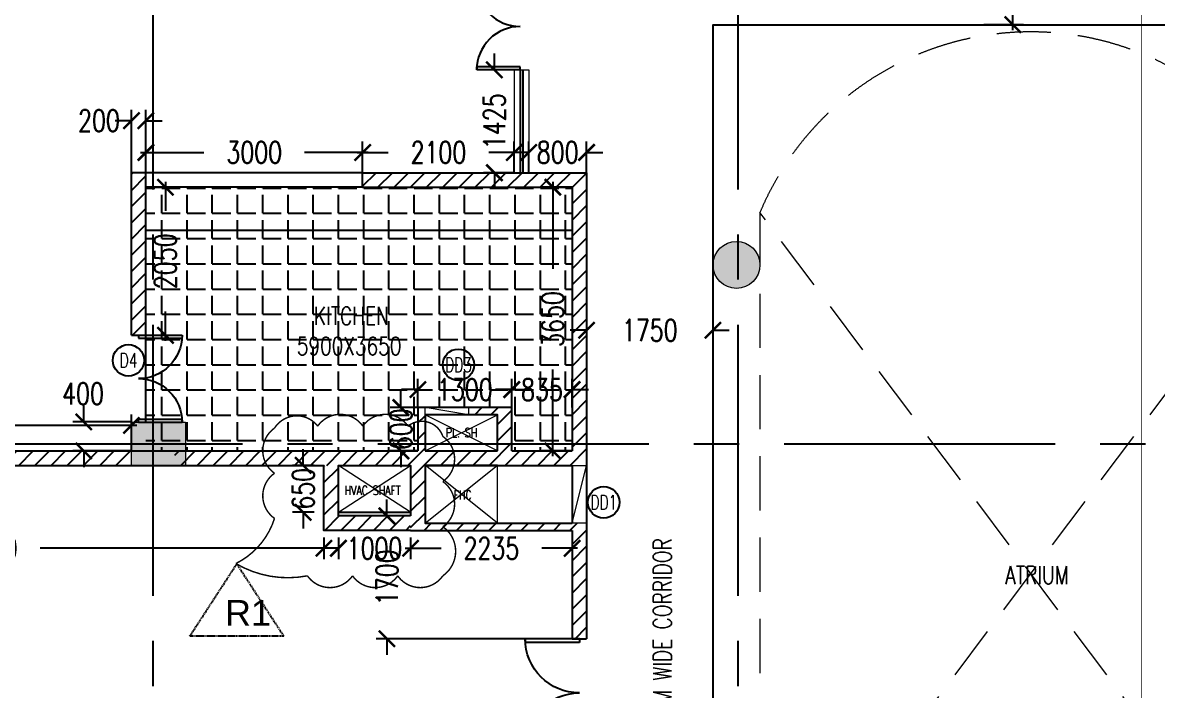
# Model space of a CAD drawing. Header units: millimetres. Extents: x -2076597 to 16308595, y -4402071 to 17875273.
# Drawn here: x -2052053 to -2036348, y -4110145 to -4100904 of the extents above; entities that cross this region are included whole.
import ezdxf
from ezdxf.enums import TextEntityAlignment as Align
from ezdxf.lldxf.tags import DXFTag

# ---------------------------------------------------------------- set-up
doc = ezdxf.new("R2010")
doc.units = ezdxf.units.MM
for name, pattern in [('CENTER2', [1.125, 0.75, -0.125, 0.125, -0.125]), ('CONTINULUS', [0]), ('DASHED', [19.05, 12.7, -6.35]), ('DASHED2', [0.375, 0.25, -0.125])]:
    doc.linetypes.add(name, pattern=pattern)
for name, color, linetype, lineweight in [('A- GLAZING', 5, 'Continuous', 9), ('A- REF LINES', 5, 'Continuous', 9), ('A- SHAFT', 8, 'Continuous', 9), ('A-ELEV FINEWALL', 6, 'Continuous', 9), ('S-COL HATCH', 251, 'Continuous', 9), ('S-COLS', 7, 'Continuous', 9)]:
    doc.layers.add(name, color=color, linetype=linetype, lineweight=lineweight)
for name, color, linetype in [('A- STAIRSCASE', 1, 'Continuous'), ('A-DIMS', 4, 'Continuous'), ('a-door', 1, 'Continuous'), ('A-PARAPET WALL', 4, 'Continuous'), ('A-REV CLOUD', 2, 'DASHED'), ('A-SCHED', 1, 'Continuous'), ('A-SLAB SINING', 252, 'Continuous'), ('A-SLABS', 1, 'Continuous'), ('A-TXTROOM', 3, 'Continuous'), ('A-WALL', 2, 'Continuous'), ('A-WALL HATCH', 8, 'Continuous'), ('S-GRID', 252, 'CENTER2')]:
    doc.layers.add(name, color=color, linetype=linetype)
doc.styles.add('ARIAL', font='arial.ttf')
doc.styles.add('ROMANS', font='romans.shx', dxfattribs={"width": 0.75})
tags = doc.linetypes.add('DASHEDX2', pattern=[1.5, 1, -0.5]).pattern_tags.tags
tags[6:7] = [DXFTag(74, 4), DXFTag(75, 0), DXFTag(340, '0'), DXFTag(46, 1.0), DXFTag(50, 0.0), DXFTag(44, 0.0), DXFTag(45, 0.0)]
tags[4:5] = [DXFTag(74, 4), DXFTag(75, 0), DXFTag(340, '0'), DXFTag(46, 1.0), DXFTag(50, 0.0), DXFTag(44, 0.0), DXFTag(45, 0.0)]
tags = doc.linetypes.add('Sheet-A1-BLOCK-12$0$DASHDOT2', pattern=[0.5, 0.25, -0.125, 0, -0.125]).pattern_tags.tags
tags[10:11] = [DXFTag(74, 4), DXFTag(75, 0), DXFTag(340, '0'), DXFTag(46, 1.0), DXFTag(50, 0.0), DXFTag(44, 0.0), DXFTag(45, 0.0)]
tags[8:9] = [DXFTag(74, 4), DXFTag(75, 0), DXFTag(340, '0'), DXFTag(46, 1.0), DXFTag(50, 0.0), DXFTag(44, 0.0), DXFTag(45, 0.0)]
tags[6:7] = [DXFTag(74, 4), DXFTag(75, 0), DXFTag(340, '0'), DXFTag(46, 1.0), DXFTag(50, 0.0), DXFTag(44, 0.0), DXFTag(45, 0.0)]
tags[4:5] = [DXFTag(74, 4), DXFTag(75, 0), DXFTag(340, '0'), DXFTag(46, 1.0), DXFTag(50, 0.0), DXFTag(44, 0.0), DXFTag(45, 0.0)]
doc.dimstyles.new('DIMM-100', dxfattribs={"dimscale": 150, "dimtxt": 2, "dimasz": 1.5, "dimexe": 1, "dimexo": 0, "dimgap": 2, "dimtad": 0, "dimtoh": 1, "dimdec": 0, "dimzin": 0, "dimdsep": 46, "dimtxsty": 'ROMANS', "dimblk": 'ARCHTICK', "dimcen": 1.5, "dimdle": 0.5, "dimclrd": 8, "dimclre": 8, "dimclrt": 256, "dimazin": 0, "dimtfac": 1, "dimtdec": 0, "dimtix": 1, "dimtofl": 0, "dimtmove": 2, "dimatfit": 3, "dimldrblk": 'DOT', "dimfxl": 0, "dimtolj": 1, "dimtzin": 0, "dimarcsym": 0})

# ---------------------------------------------------------------- blocks, each defined once
blk = doc.blocks.new('shafts')
at = {"layer": 'A- SHAFT'}
for p, q in [((694137, -1002720), (695137, -1002220)), ((695137, -1002720), (694137, -1002220)), ((694137, -1003720), (695137, -1002920)), ((695137, -1003720), (694137, -1002920))]:
    blk.add_line(p, q, dxfattribs=at)
for points in [[(694137, -1002720), (695137, -1002720), (695137, -1002220), (694137, -1002220)], [(694137, -1003720), (695137, -1003720), (695137, -1002920), (694137, -1002920)]]:
    blk.add_lwpolyline(points, close=True, dxfattribs=at)
at = {"layer": 'A-TXTROOM', "char_height": 128, "width": 1088.76, "attachment_point": 1, "style": 'ROMANS'}
for s, insert in [('PL. SH', (694422, -1002404, 0)), ('FHC', (694531, -1003267, 0))]:
    blk.add_mtext(s, dxfattribs=dict(at, insert=insert))
blk = doc.blocks.new('Double-Flush - 1500 2-565315-1_ first floor')
at = {"layer": 'a-door'}
for p, q in [((-750, 850), (-699, 850)), ((-750, 100), (-750, 850)), ((-699, 100), (-699, 850)), ((699, 100), (699, 848)), ((750, 100), (750, 850)), ((-750, 100), (-699, 100)), ((750, 100), (699, 100))]:
    blk.add_line(p, q, dxfattribs=at)
for centre, start, end in [((-750, 100), 0, 90), ((750, 100), 90, 180)]:
    blk.add_arc(centre, 750, start, end, dxfattribs=at)
blk = doc.blocks.new('COLUMN 1')
at = {"layer": 'S-COL HATCH'}
h = blk.add_hatch(color=256, dxfattribs=at)
edge = h.paths.add_edge_path()
edge.add_arc((694161.2, -1008499.1), 325, 0, 360)
blk.add_hatch(color=256, dxfattribs=at).paths.add_polyline_path([(686536.2, -1011274.1), (685786.2, -1011274.1), (685786.2, -1010674.1), (686536.2, -1010674.1)])
at = {"layer": 'S-COLS'}
blk.add_lwpolyline([(686536.2, -1011274.1), (685786.2, -1011274.1), (685786.2, -1010674.1), (686536.2, -1010674.1)], close=True, dxfattribs=at)
blk.add_circle((694161.2, -1008499.1), 325, dxfattribs=at)
at = {"layer": 'S-GRID', "ltscale": 5000}
for p, q in [((686086.2, -1035578.8), (686086.2, -974750.2)), ((694186.2, -1035578.8), (694186.2, -974750.2)), ((661071.4, -1010974.1), (726350.7, -1010974.1))]:
    blk.add_line(p, q, dxfattribs=at)
blk = doc.blocks.new('_ArchTick')
at = {"color": 0, "linetype": 'ByBlock', "const_width": 0.15}
blk.add_lwpolyline([(-0.5, -0.5), (0.5, 0.5)], dxfattribs=at)
blk = doc.blocks.new('*D483')
at = {"layer": 'A-DIMS', "color": 8, "lineweight": -2, "transparency": 16777216}
for p, q in [((-2044248, -4104231), (-2044248, -4105311)), ((-2042498, -4104227), (-2042498, -4105311)), ((-2044248, -4105161), (-2044473, -4105161)), ((-2042498, -4105161), (-2042273, -4105161))]:
    blk.add_line(p, q, dxfattribs=at)
at = {"layer": 'Defpoints', "color": 0, "transparency": 16777216}
for p in [(-2044248, -4104231), (-2042498, -4104227), (-2044248, -4105161)]:
    blk.add_point(p, dxfattribs=at)
at = {"layer": 'A-DIMS', "color": 8, "lineweight": -2, "transparency": 16777216, "xscale": 225, "yscale": 225, "zscale": 225}
blk.add_blockref('_ArchTick', (-2044248, -4105161), dxfattribs=at)
at = {"layer": 'A-DIMS', "color": 8, "lineweight": -2, "transparency": 16777216, "xscale": 225, "yscale": 225, "zscale": 225, "rotation": 180}
blk.add_blockref('_ArchTick', (-2042498, -4105161), dxfattribs=at)
at = {"layer": 'A-DIMS', "transparency": 16777216, "insert": (-2043373, -4105161), "char_height": 300, "attachment_point": 5, "style": 'ROMANS'}
blk.add_mtext('\\A1;1750', dxfattribs=at)
blk = doc.blocks.new('_Dot')
at = {"color": 0, "linetype": 'ByBlock', "lineweight": -2}
blk.add_line((-0.5, 0), (-1, 0), dxfattribs=at)
at = {"color": 0, "linetype": 'ByBlock', "const_width": 0.5}
blk.add_lwpolyline([(-0.25, 0, 1), (0.25, 0, 1)], format="xyb", close=True, dxfattribs=at)
blk = doc.blocks.new('*D484')
at = {"layer": 'A-DIMS', "color": 8, "lineweight": -2, "transparency": 16777216}
for p, q in [((-2038348, -4098856), (-2038348, -4099235)), ((-2038748, -4098931), (-2038198, -4098931)), ((-2038348, -4101006), (-2038348, -4100628)), ((-2038748, -4100931), (-2038198, -4100931))]:
    blk.add_line(p, q, dxfattribs=at)
at = {"layer": 'Defpoints', "color": 0, "transparency": 16777216}
for p in [(-2038748, -4098931), (-2038748, -4100931), (-2038348, -4100931)]:
    blk.add_point(p, dxfattribs=at)
at = {"layer": 'A-DIMS', "color": 8, "lineweight": -2, "transparency": 16777216, "xscale": 225, "yscale": 225, "zscale": 225}
for p, rotation in [((-2038348, -4098931), 90), ((-2038348, -4100931), 270)]:
    blk.add_blockref('_ArchTick', p, dxfattribs=dict(at, rotation=rotation))
at = {"layer": 'A-DIMS', "transparency": 16777216, "insert": (-2038348, -4099931), "char_height": 300, "attachment_point": 5, "rotation": 90, "style": 'ROMANS'}
blk.add_mtext('\\A1;2000', dxfattribs=at)
blk = doc.blocks.new('*D506')
at = {"layer": 'A-DIMS', "color": 8, "lineweight": -2, "transparency": 16777216}
for p, q in [((-2047012, -4107731), (-2047012, -4107506)), ((-2046683, -4107731), (-2047162, -4107731)), ((-2044448, -4109431), (-2047162, -4109431)), ((-2047012, -4109431), (-2047012, -4109656))]:
    blk.add_line(p, q, dxfattribs=at)
at = {"layer": 'Defpoints', "color": 0, "transparency": 16777216}
for p in [(-2046683, -4107731), (-2047012, -4109431), (-2044448, -4109431)]:
    blk.add_point(p, dxfattribs=at)
at = {"layer": 'A-DIMS', "color": 8, "lineweight": -2, "transparency": 16777216, "xscale": 225, "yscale": 225, "zscale": 225}
for p, rotation in [((-2047012, -4107731), 270), ((-2047012, -4109431), 90)]:
    blk.add_blockref('_ArchTick', p, dxfattribs=dict(at, rotation=rotation))
at = {"layer": 'A-DIMS', "transparency": 16777216, "insert": (-2047012, -4108581), "char_height": 300, "attachment_point": 5, "rotation": 90, "style": 'ROMANS'}
blk.add_mtext('\\A1;1700', dxfattribs=at)
blk = doc.blocks.new('*D155')
at = {"layer": 'A-DIMS', "color": 8, "lineweight": -2, "transparency": 16777216}
for p, q in [((-2046683, -4108029), (-2046683, -4108329)), ((-2044448, -4108029), (-2044448, -4108329))]:
    blk.add_line(p, q, dxfattribs=at)
at = {"layer": 'A-DIMS', "color": 8, "linetype": 'CONTINULUS', "lineweight": -2, "transparency": 16777216}
for p, q in [((-2046758, -4108179), (-2046262, -4108179)), ((-2044373, -4108179), (-2044869, -4108179))]:
    blk.add_line(p, q, dxfattribs=at)
at = {"layer": 'Defpoints', "color": 0, "transparency": 16777216}
for p in [(-2046683, -4107931), (-2044448, -4107931), (-2046683, -4108179)]:
    blk.add_point(p, dxfattribs=at)
at = {"layer": 'A-DIMS', "color": 8, "lineweight": -2, "transparency": 16777216, "xscale": 225, "yscale": 225, "zscale": 225, "rotation": 180}
blk.add_blockref('_ArchTick', (-2046683, -4108179), dxfattribs=at)
at = {"layer": 'A-DIMS', "color": 8, "lineweight": -2, "transparency": 16777216, "xscale": 225, "yscale": 225, "zscale": 225}
blk.add_blockref('_ArchTick', (-2044448, -4108179), dxfattribs=at)
at = {"layer": 'A-DIMS', "transparency": 16777216, "insert": (-2045565, -4108179), "char_height": 300, "attachment_point": 5, "style": 'ROMANS'}
blk.add_mtext('\\A1;2235', dxfattribs=at)
blk = doc.blocks.new('*D138')
at = {"layer": 'A-DIMS', "color": 8, "lineweight": -2, "transparency": 16777216}
for p, q in [((-2056878, -4106831), (-2056878, -4106328)), ((-2050548, -4106831), (-2050548, -4106328)), ((-2056953, -4106478), (-2054404, -4106478)), ((-2050473, -4106478), (-2053022, -4106478))]:
    blk.add_line(p, q, dxfattribs=at)
at = {"layer": 'Defpoints', "color": 0, "transparency": 16777216}
for p in [(-2050548, -4106478), (-2056878, -4106831), (-2050548, -4106831)]:
    blk.add_point(p, dxfattribs=at)
at = {"layer": 'A-DIMS', "color": 8, "lineweight": -2, "transparency": 16777216, "xscale": 225, "yscale": 225, "zscale": 225, "rotation": 180}
blk.add_blockref('_ArchTick', (-2056878, -4106478), dxfattribs=at)
at = {"layer": 'A-DIMS', "color": 8, "lineweight": -2, "transparency": 16777216, "xscale": 225, "yscale": 225, "zscale": 225}
blk.add_blockref('_ArchTick', (-2050548, -4106478), dxfattribs=at)
at = {"layer": 'A-DIMS', "transparency": 16777216, "insert": (-2053713, -4106478), "char_height": 300, "attachment_point": 5, "style": 'ROMANS'}
blk.add_mtext('\\A1;6330', dxfattribs=at)
blk = doc.blocks.new('*D139')
at = {"layer": 'A-DIMS', "color": 8, "lineweight": -2, "transparency": 16777216}
for p, q in [((-2051208, -4106431), (-2051208, -4106206)), ((-2050548, -4106431), (-2051358, -4106431)), ((-2050548, -4106831), (-2051358, -4106831)), ((-2051208, -4106831), (-2051208, -4107056))]:
    blk.add_line(p, q, dxfattribs=at)
at = {"layer": 'Defpoints', "color": 0, "transparency": 16777216}
for p in [(-2051208, -4106431), (-2050548, -4106431), (-2050548, -4106831)]:
    blk.add_point(p, dxfattribs=at)
at = {"layer": 'A-DIMS', "color": 8, "lineweight": -2, "transparency": 16777216, "xscale": 225, "yscale": 225, "zscale": 225}
for p, rotation in [((-2051208, -4106431), 270), ((-2051208, -4106831), 90)]:
    blk.add_blockref('_ArchTick', p, dxfattribs=dict(at, rotation=rotation))
at = {"layer": 'A-DIMS', "transparency": 16777216, "insert": (-2051217, -4106040), "char_height": 300, "attachment_point": 5, "style": 'ROMANS'}
blk.add_mtext('\\A1;400', dxfattribs=at)
blk = doc.blocks.new('SOP')
at = {"layer": 'A-SCHED', "color": 8}
blk.add_circle((0, 0), 218, dxfattribs=at)
at = {"layer": 'A-SCHED', "style": 'ROMANS', "width": 0.7}
blk.add_attdef('D2', text='', height=200, dxfattribs=at).set_placement((0, 0), align=Align.MIDDLE_CENTER)
blk = doc.blocks.new('*D422')
at = {"layer": 'A-DIMS', "color": 8, "lineweight": -2, "transparency": 16777216}
for p, q in [((-2050548, -4102981), (-2050548, -4102110)), ((-2050348, -4102981), (-2050348, -4102110)), ((-2050548, -4102260), (-2050773, -4102260)), ((-2050348, -4102260), (-2050123, -4102260))]:
    blk.add_line(p, q, dxfattribs=at)
at = {"layer": 'Defpoints', "color": 0, "transparency": 16777216}
for p in [(-2050348, -4102260), (-2050548, -4102981), (-2050348, -4102981)]:
    blk.add_point(p, dxfattribs=at)
at = {"layer": 'A-DIMS', "color": 8, "lineweight": -2, "transparency": 16777216, "xscale": 225, "yscale": 225, "zscale": 225}
blk.add_blockref('_ArchTick', (-2050548, -4102260), dxfattribs=at)
at = {"layer": 'A-DIMS', "color": 8, "lineweight": -2, "transparency": 16777216, "xscale": 225, "yscale": 225, "zscale": 225, "rotation": 180}
blk.add_blockref('_ArchTick', (-2050348, -4102260), dxfattribs=at)
at = {"layer": 'A-DIMS', "transparency": 16777216, "insert": (-2050998, -4102260), "char_height": 300, "attachment_point": 5, "style": 'ROMANS'}
blk.add_mtext('\\A1;200', dxfattribs=at)
blk = doc.blocks.new('*D423')
at = {"layer": 'A-DIMS', "color": 8, "lineweight": -2, "transparency": 16777216}
for p, q in [((-2047348, -4102981), (-2047348, -4102550)), ((-2045248, -4102981), (-2045248, -4102550)), ((-2047423, -4102700), (-2046994, -4102700)), ((-2045173, -4102700), (-2045601, -4102700))]:
    blk.add_line(p, q, dxfattribs=at)
at = {"layer": 'Defpoints', "color": 0, "transparency": 16777216}
for p in [(-2045248, -4102700), (-2047348, -4102981), (-2045248, -4102981)]:
    blk.add_point(p, dxfattribs=at)
at = {"layer": 'A-DIMS', "color": 8, "lineweight": -2, "transparency": 16777216, "xscale": 225, "yscale": 225, "zscale": 225, "rotation": 180}
blk.add_blockref('_ArchTick', (-2047348, -4102700), dxfattribs=at)
at = {"layer": 'A-DIMS', "color": 8, "lineweight": -2, "transparency": 16777216, "xscale": 225, "yscale": 225, "zscale": 225}
blk.add_blockref('_ArchTick', (-2045248, -4102700), dxfattribs=at)
at = {"layer": 'A-DIMS', "transparency": 16777216, "insert": (-2046298, -4102700), "char_height": 300, "attachment_point": 5, "style": 'ROMANS'}
blk.add_mtext('\\A1;2100', dxfattribs=at)
blk = doc.blocks.new('*D424')
at = {"layer": 'A-DIMS', "color": 8, "lineweight": -2, "transparency": 16777216}
for p, q in [((-2045048, -4102981), (-2045048, -4102550)), ((-2044248, -4102981), (-2044248, -4102550)), ((-2045048, -4102700), (-2045273, -4102700)), ((-2044248, -4102700), (-2044023, -4102700))]:
    blk.add_line(p, q, dxfattribs=at)
at = {"layer": 'Defpoints', "color": 0, "transparency": 16777216}
for p in [(-2044248, -4102700), (-2045048, -4102981), (-2044248, -4102981)]:
    blk.add_point(p, dxfattribs=at)
at = {"layer": 'A-DIMS', "color": 8, "lineweight": -2, "transparency": 16777216, "xscale": 225, "yscale": 225, "zscale": 225}
blk.add_blockref('_ArchTick', (-2045048, -4102700), dxfattribs=at)
at = {"layer": 'A-DIMS', "color": 8, "lineweight": -2, "transparency": 16777216, "xscale": 225, "yscale": 225, "zscale": 225, "rotation": 180}
blk.add_blockref('_ArchTick', (-2044248, -4102700), dxfattribs=at)
at = {"layer": 'A-DIMS', "transparency": 16777216, "insert": (-2044648, -4102700), "char_height": 300, "attachment_point": 5, "style": 'ROMANS'}
blk.add_mtext('\\A1;800', dxfattribs=at)
blk = doc.blocks.new('*D425')
at = {"layer": 'A-DIMS', "color": 8, "lineweight": -2, "transparency": 16777216}
for p, q in [((-2045524, -4101556), (-2045524, -4101331)), ((-2045248, -4101556), (-2045674, -4101556)), ((-2045248, -4102981), (-2045674, -4102981)), ((-2045524, -4102981), (-2045524, -4103206))]:
    blk.add_line(p, q, dxfattribs=at)
at = {"layer": 'Defpoints', "color": 0, "transparency": 16777216}
for p in [(-2045524, -4101556), (-2045248, -4101556), (-2045248, -4102981)]:
    blk.add_point(p, dxfattribs=at)
at = {"layer": 'A-DIMS', "color": 8, "lineweight": -2, "transparency": 16777216, "xscale": 225, "yscale": 225, "zscale": 225}
for p, rotation in [((-2045524, -4101556), 270), ((-2045524, -4102981), 90)]:
    blk.add_blockref('_ArchTick', p, dxfattribs=dict(at, rotation=rotation))
at = {"layer": 'A-DIMS', "transparency": 16777216, "insert": (-2045524, -4102269), "char_height": 300, "attachment_point": 5, "rotation": 90, "style": 'ROMANS'}
blk.add_mtext('\\A1;1425', dxfattribs=at)
blk = doc.blocks.new('*D443')
at = {"layer": 'A-DIMS', "color": 8, "lineweight": -2, "transparency": 16777216}
for p, q in [((-2044715, -4103106), (-2044715, -4104310)), ((-2044448, -4103181), (-2044865, -4103181)), ((-2044715, -4106906), (-2044715, -4105703)), ((-2044448, -4106831), (-2044865, -4106831))]:
    blk.add_line(p, q, dxfattribs=at)
at = {"layer": 'Defpoints', "color": 0, "transparency": 16777216}
for p in [(-2044448, -4103181), (-2044715, -4106831), (-2044448, -4106831)]:
    blk.add_point(p, dxfattribs=at)
at = {"layer": 'A-DIMS', "color": 8, "lineweight": -2, "transparency": 16777216, "xscale": 225, "yscale": 225, "zscale": 225}
for p, rotation in [((-2044715, -4103181), 90), ((-2044715, -4106831), 270)]:
    blk.add_blockref('_ArchTick', p, dxfattribs=dict(at, rotation=rotation))
at = {"layer": 'A-DIMS', "transparency": 16777216, "insert": (-2044715, -4105006), "char_height": 300, "attachment_point": 5, "rotation": 90, "style": 'ROMANS'}
blk.add_mtext('\\A1;3650', dxfattribs=at)
blk = doc.blocks.new('*D444')
at = {"layer": 'A-DIMS', "color": 8, "lineweight": -2, "transparency": 16777216}
for p, q in [((-2046818, -4106231), (-2046818, -4106006)), ((-2046583, -4106231), (-2046968, -4106231)), ((-2046583, -4106831), (-2046968, -4106831)), ((-2046818, -4106831), (-2046818, -4107056))]:
    blk.add_line(p, q, dxfattribs=at)
at = {"layer": 'Defpoints', "color": 0, "transparency": 16777216}
for p in [(-2046818, -4106231), (-2046583, -4106231), (-2046583, -4106831)]:
    blk.add_point(p, dxfattribs=at)
at = {"layer": 'A-DIMS', "color": 8, "lineweight": -2, "transparency": 16777216, "xscale": 225, "yscale": 225, "zscale": 225}
for p, rotation in [((-2046818, -4106231), 270), ((-2046818, -4106831), 90)]:
    blk.add_blockref('_ArchTick', p, dxfattribs=dict(at, rotation=rotation))
at = {"layer": 'A-DIMS', "transparency": 16777216, "insert": (-2046818, -4106531), "char_height": 300, "attachment_point": 5, "rotation": 90, "style": 'ROMANS'}
blk.add_mtext('\\A1;600', dxfattribs=at)
blk = doc.blocks.new('*D445')
at = {"layer": 'A-DIMS', "color": 8, "lineweight": -2, "transparency": 16777216}
for p, q in [((-2046583, -4106231), (-2046583, -4105832)), ((-2045283, -4106231), (-2045283, -4105832)), ((-2046583, -4105982), (-2046808, -4105982)), ((-2045283, -4105982), (-2045058, -4105982))]:
    blk.add_line(p, q, dxfattribs=at)
at = {"layer": 'Defpoints', "color": 0, "transparency": 16777216}
for p in [(-2045283, -4105982), (-2046583, -4106231), (-2045283, -4106231)]:
    blk.add_point(p, dxfattribs=at)
at = {"layer": 'A-DIMS', "color": 8, "lineweight": -2, "transparency": 16777216, "xscale": 225, "yscale": 225, "zscale": 225}
blk.add_blockref('_ArchTick', (-2046583, -4105982), dxfattribs=at)
at = {"layer": 'A-DIMS', "color": 8, "lineweight": -2, "transparency": 16777216, "xscale": 225, "yscale": 225, "zscale": 225, "rotation": 180}
blk.add_blockref('_ArchTick', (-2045283, -4105982), dxfattribs=at)
at = {"layer": 'A-DIMS', "transparency": 16777216, "insert": (-2045933, -4105982), "char_height": 300, "attachment_point": 5, "style": 'ROMANS'}
blk.add_mtext('\\A1;1300', dxfattribs=at)
blk = doc.blocks.new('*D446')
at = {"layer": 'A-DIMS', "color": 8, "lineweight": -2, "transparency": 16777216}
for p, q in [((-2045283, -4106231), (-2045283, -4105832)), ((-2044448, -4106231), (-2044448, -4105832)), ((-2045283, -4105982), (-2045508, -4105982)), ((-2044448, -4105982), (-2044223, -4105982))]:
    blk.add_line(p, q, dxfattribs=at)
at = {"layer": 'Defpoints', "color": 0, "transparency": 16777216}
for p in [(-2044448, -4105982), (-2045283, -4106231), (-2044448, -4106231)]:
    blk.add_point(p, dxfattribs=at)
at = {"layer": 'A-DIMS', "color": 8, "lineweight": -2, "transparency": 16777216, "xscale": 225, "yscale": 225, "zscale": 225}
blk.add_blockref('_ArchTick', (-2045283, -4105982), dxfattribs=at)
at = {"layer": 'A-DIMS', "color": 8, "lineweight": -2, "transparency": 16777216, "xscale": 225, "yscale": 225, "zscale": 225, "rotation": 180}
blk.add_blockref('_ArchTick', (-2044448, -4105982), dxfattribs=at)
at = {"layer": 'A-DIMS', "transparency": 16777216, "insert": (-2044865, -4105982), "char_height": 300, "attachment_point": 5, "style": 'ROMANS'}
blk.add_mtext('\\A1;835', dxfattribs=at)
blk = doc.blocks.new('*D447')
at = {"layer": 'A-DIMS', "color": 8, "lineweight": -2, "transparency": 16777216}
for p, q in [((-2050077, -4103106), (-2050077, -4103510)), ((-2050348, -4103181), (-2049927, -4103181)), ((-2050077, -4105306), (-2050077, -4104902)), ((-2050348, -4105231), (-2049927, -4105231))]:
    blk.add_line(p, q, dxfattribs=at)
at = {"layer": 'Defpoints', "color": 0, "transparency": 16777216}
for p in [(-2050348, -4103181), (-2050348, -4105231), (-2050077, -4105231)]:
    blk.add_point(p, dxfattribs=at)
at = {"layer": 'A-DIMS', "color": 8, "lineweight": -2, "transparency": 16777216, "xscale": 225, "yscale": 225, "zscale": 225}
for p, rotation in [((-2050077, -4103181), 90), ((-2050077, -4105231), 270)]:
    blk.add_blockref('_ArchTick', p, dxfattribs=dict(at, rotation=rotation))
at = {"layer": 'A-DIMS', "transparency": 16777216, "insert": (-2050077, -4104206), "char_height": 300, "attachment_point": 5, "rotation": 90, "style": 'ROMANS'}
blk.add_mtext('\\A1;2050', dxfattribs=at)
blk = doc.blocks.new('*D89')
at = {"layer": 'A-DIMS', "color": 8, "lineweight": -2, "transparency": 16777216}
for p, q in [((-2050348, -4102981), (-2050348, -4102550)), ((-2047348, -4102981), (-2047348, -4102550)), ((-2050423, -4102700), (-2049544, -4102700)), ((-2047273, -4102700), (-2048151, -4102700))]:
    blk.add_line(p, q, dxfattribs=at)
at = {"layer": 'Defpoints', "color": 0, "transparency": 16777216}
for p in [(-2047348, -4102700), (-2050348, -4102981), (-2047348, -4102981)]:
    blk.add_point(p, dxfattribs=at)
at = {"layer": 'A-DIMS', "color": 8, "lineweight": -2, "transparency": 16777216, "xscale": 225, "yscale": 225, "zscale": 225, "rotation": 180}
blk.add_blockref('_ArchTick', (-2050348, -4102700), dxfattribs=at)
at = {"layer": 'A-DIMS', "color": 8, "lineweight": -2, "transparency": 16777216, "xscale": 225, "yscale": 225, "zscale": 225}
blk.add_blockref('_ArchTick', (-2047348, -4102700), dxfattribs=at)
at = {"layer": 'A-DIMS', "transparency": 16777216, "insert": (-2048848, -4102700), "char_height": 300, "attachment_point": 5, "style": 'ROMANS'}
blk.add_mtext('\\A1;3000', dxfattribs=at)
blk = doc.blocks.new('SEC LINES')
at = {"layer": 'A-ELEV FINEWALL', "color": 7, "linetype": 'Sheet-A1-BLOCK-12$0$DASHDOT2', "ltscale": 4000, "const_width": 10}
blk.add_lwpolyline([(-3838666, -18329573), (-3838666, -18385694)], dxfattribs=at)
blk = doc.blocks.new('*D359')
at = {"layer": 'A-DIMS', "color": 8, "linetype": 'CONTINULUS', "lineweight": -2, "transparency": 16777216}
for p, q in [((-2048170, -4107031), (-2048170, -4106806)), ((-2048170, -4107681), (-2048170, -4107906))]:
    blk.add_line(p, q, dxfattribs=at)
at = {"layer": 'A-DIMS', "color": 8, "lineweight": -2, "transparency": 16777216}
for p, q in [((-2048020, -4107031), (-2048320, -4107031)), ((-2048020, -4107681), (-2048320, -4107681))]:
    blk.add_line(p, q, dxfattribs=at)
at = {"layer": 'Defpoints', "color": 0, "transparency": 16777216}
for p in [(-2048170, -4107031), (-2047683, -4107031), (-2047683, -4107681)]:
    blk.add_point(p, dxfattribs=at)
at = {"layer": 'A-DIMS', "color": 8, "lineweight": -2, "transparency": 16777216, "xscale": 225, "yscale": 225, "zscale": 225}
for p, rotation in [((-2048170, -4107031), 270), ((-2048170, -4107681), 90)]:
    blk.add_blockref('_ArchTick', p, dxfattribs=dict(at, rotation=rotation))
at = {"layer": 'A-DIMS', "transparency": 16777216, "insert": (-2048170, -4107356), "char_height": 300, "attachment_point": 5, "rotation": 90, "style": 'ROMANS'}
blk.add_mtext('\\A1;650', dxfattribs=at)
blk = doc.blocks.new('*D360')
at = {"layer": 'A-DIMS', "color": 8, "lineweight": -2, "transparency": 16777216}
for p, q in [((-2047683, -4108029), (-2047683, -4108329)), ((-2046683, -4108029), (-2046683, -4108329))]:
    blk.add_line(p, q, dxfattribs=at)
at = {"layer": 'A-DIMS', "color": 8, "linetype": 'CONTINULUS', "lineweight": -2, "transparency": 16777216}
for p, q in [((-2047683, -4108179), (-2047908, -4108179)), ((-2046683, -4108179), (-2046458, -4108179))]:
    blk.add_line(p, q, dxfattribs=at)
at = {"layer": 'Defpoints', "color": 0, "transparency": 16777216}
for p in [(-2047683, -4107681), (-2046683, -4107681), (-2046683, -4108179)]:
    blk.add_point(p, dxfattribs=at)
at = {"layer": 'A-DIMS', "color": 8, "lineweight": -2, "transparency": 16777216, "xscale": 225, "yscale": 225, "zscale": 225}
blk.add_blockref('_ArchTick', (-2047683, -4108179), dxfattribs=at)
at = {"layer": 'A-DIMS', "color": 8, "lineweight": -2, "transparency": 16777216, "xscale": 225, "yscale": 225, "zscale": 225, "rotation": 180}
blk.add_blockref('_ArchTick', (-2046683, -4108179), dxfattribs=at)
at = {"layer": 'A-DIMS', "transparency": 16777216, "insert": (-2047183, -4108179), "char_height": 300, "attachment_point": 5, "style": 'ROMANS'}
blk.add_mtext('\\A1;1000', dxfattribs=at)
blk = doc.blocks.new('*D363')
at = {"layer": 'A-DIMS', "color": 8, "lineweight": -2, "transparency": 16777216}
for p, q in [((-2057133, -4108029), (-2057133, -4108329)), ((-2047883, -4108029), (-2047883, -4108329))]:
    blk.add_line(p, q, dxfattribs=at)
at = {"layer": 'A-DIMS', "color": 8, "linetype": 'CONTINULUS', "lineweight": -2, "transparency": 16777216}
for p, q in [((-2057208, -4108179), (-2053205, -4108179)), ((-2047808, -4108179), (-2051812, -4108179))]:
    blk.add_line(p, q, dxfattribs=at)
at = {"layer": 'Defpoints', "color": 0, "transparency": 16777216}
for p in [(-2057133, -4107931), (-2047883, -4107931), (-2057133, -4108179)]:
    blk.add_point(p, dxfattribs=at)
at = {"layer": 'A-DIMS', "color": 8, "lineweight": -2, "transparency": 16777216, "xscale": 225, "yscale": 225, "zscale": 225, "rotation": 180}
blk.add_blockref('_ArchTick', (-2057133, -4108179), dxfattribs=at)
at = {"layer": 'A-DIMS', "color": 8, "lineweight": -2, "transparency": 16777216, "xscale": 225, "yscale": 225, "zscale": 225}
blk.add_blockref('_ArchTick', (-2047883, -4108179), dxfattribs=at)
at = {"layer": 'A-DIMS', "transparency": 16777216, "insert": (-2052508, -4108179), "char_height": 300, "attachment_point": 5, "style": 'ROMANS'}
blk.add_mtext('\\A1;9250', dxfattribs=at)

msp = doc.modelspace()

# ---------------------------------------------------------------- hatches: boundary and pattern name
at = {"layer": 'A-SLAB SINING'}
h = msp.add_hatch(dxfattribs=at)
h.set_pattern_fill('ANGLE', color=256, scale=50)
h.set_pattern_definition([(0, (1802100.65, 14255482.13), (0, 349.25), [254, -95.25]), (90, (1802100.65, 14255482.13), (-349.25, 2e-14), [254, -95.25])])
h.paths.add_polyline_path([(-2044447.9, -4106831.1), (-2050347.9, -4106831.1), (-2050347.9, -4103180.8), (-2044447.9, -4103180.8)])
h.paths.add_polyline_path([(-2046583.1, -4106231.1), (-2045283.1, -4106231.1), (-2045283.1, -4106831.1), (-2046583.1, -4106831.1)], flags=16)
at = {"layer": 'A-WALL HATCH'}
h = msp.add_hatch(dxfattribs=at)
h.set_pattern_fill('ANSI31', color=256, scale=50)
h.set_pattern_definition([(45, (-2740619.58, -3104110.72), (-112.253202, 112.253202), [])])
h.paths.add_polyline_path([(-2046483.1, -4107031.1), (-2046683.1, -4107031.1), (-2046683.1, -4107931.1), (-2044447.9, -4107931.1), (-2044447.9, -4107831.1), (-2046483.1, -4107831.1)])
h.paths.add_polyline_path([(-2050547.9, -4106831.1), (-2056877.9, -4106831.1), (-2056834.1, -4106731.1), (-2057052.5, -4106731.1), (-2057333.1, -4107371.5), (-2057333.1, -4109903.5), (-2057133.1, -4109903.5), (-2057133.1, -4107413.4), (-2056965.6, -4107031.1), (-2050547.9, -4107031.1)])
h.paths.add_polyline_path([(-2056474.5, -4105910.6), (-2056657.7, -4105830.3), (-2056738, -4106013.5), (-2057052.5, -4106731.1), (-2056834.1, -4106731.1)])
h.paths.add_polyline_path([(-2044247.9, -4102981.1), (-2047347.9, -4102981.1), (-2047347.9, -4103181.1), (-2044447.9, -4103181.1), (-2044447.9, -4106731.1), (-2044247.9, -4106731.1)])
h.paths.add_polyline_path([(-2050347.9, -4102980.8), (-2050547.9, -4102980.8), (-2050547.9, -4105231.1), (-2050347.9, -4105231.1)])
h.paths.add_polyline_path([(-2052761.9, -4097438.4), (-2052945, -4097358.1), (-2054972, -4101983.5), (-2055052.2, -4102166.7), (-2054869.1, -4102247)])
h.paths.add_polyline_path([(-2044247.9, -4107831.1), (-2044447.9, -4107831.1), (-2044447.9, -4109431.1), (-2044247.9, -4109431.1)])
h.paths.add_polyline_path([(-2049947.9, -4107031.1), (-2044247.9, -4107031.1), (-2044247.9, -4106731.1), (-2044447.9, -4106731.1), (-2044447.9, -4106831.1), (-2049947.9, -4106831.1)])
h.paths.add_polyline_path([(-2046483.1, -4106831.1), (-2046483.1, -4106231.1), (-2046583.1, -4106231.1), (-2046583.1, -4106831.1)])
h.paths.add_polyline_path([(-2045883.1, -4106231.1), (-2045883.1, -4106331.1), (-2045483.1, -4106331.1), (-2045483.1, -4106831.1), (-2045283.1, -4106831.1), (-2045283.1, -4106231.1)])
h = msp.add_hatch(dxfattribs=at)
h.set_pattern_fill('ANSI31', color=256, scale=50)
h.set_pattern_definition([(45, (1802100.65, 14255482.13), (-112.2532015, 112.2532015), [])])
h.paths.add_polyline_path([(-2046683.1, -4107731.1), (-2047683.1, -4107731.1), (-2047683.1, -4107031.1), (-2046683.1, -4107031.1)], flags=16)
h.paths.add_polyline_path([(-2046683.1, -4107931.1), (-2047883.1, -4107931.1), (-2047883.1, -4107031.1), (-2046683.1, -4107031.1)])

# ---------------------------------------------------------------- linework, layer by layer
at = {"layer": 'A- GLAZING'}
for p, q in [((-2045247.9, -4101556.1), (-2045247.9, -4102981.1)), ((-2045247.9, -4101556.1), (-2045047.9, -4101556.1)), ((-2045047.9, -4101556.1), (-2045047.9, -4102981.1)), ((-2045883.1, -4106331.1), (-2046483.1, -4106231.1)), ((-2044447.9, -4107831.1), (-2044247.9, -4107031.1))]:
    msp.add_line(p, q, dxfattribs=at)
for points in [[(-2046483.1, -4106331.1), (-2046483.1, -4106231.1), (-2045883.1, -4106231.1), (-2045883.1, -4106331.1)], [(-2044447.9, -4107031.1), (-2044247.9, -4107031.1), (-2044247.9, -4107831.1), (-2044447.9, -4107831.1)]]:
    msp.add_lwpolyline(points, close=True, dxfattribs=at)
at = {"layer": 'A- SHAFT', "linetype": 'DASHED2', "ltscale": 3000}
for p, q in [((-2041847.9, -4113531.1), (-2034347.9, -4103531.1)), ((-2034347.9, -4113531.1), (-2041847.9, -4103531.1))]:
    msp.add_line(p, q, dxfattribs=at)
at = {"layer": 'A- SHAFT'}
for p, q in [((-2047683.1, -4107681.1), (-2046683.1, -4107031.1)), ((-2046683.1, -4107681.1), (-2047683.1, -4107031.1))]:
    msp.add_line(p, q, dxfattribs=at)
at = {"layer": 'A- SHAFT', "linetype": 'DASHED2', "ltscale": 3000}
msp.add_lwpolyline([(-2041847.9, -4103531.1), (-2041847.9, -4113531.1), (-2034347.9, -4113531.1), (-2034347.9, -4103531.1)], dxfattribs=at)
msp.add_arc((-2038097.9, -4105093.7), 4062.6, 22.62072, 157.37928, dxfattribs=at)
at = {"layer": 'A- STAIRSCASE', "linetype": 'DASHEDX2', "ltscale": 500}
msp.add_line((-2047347.9, -4103180.8), (-2050347.9, -4103180.8), dxfattribs=at)
at = {"layer": 'A-PARAPET WALL'}
for p, q in [((-2045167.9, -4101556.1), (-2045167.9, -4102981.1)), ((-2045127.9, -4101556.1), (-2045127.9, -4102981.1))]:
    msp.add_line(p, q, dxfattribs=at)
msp.add_lwpolyline([(-2033697.9, -4116331.1), (-2042497.9, -4116331.1), (-2042497.9, -4100931.1), (-2033697.9, -4100931.1)], close=True, dxfattribs=at)
at = {"layer": 'A-REV CLOUD', "const_width": 20}
msp.add_lwpolyline([(-2046237.3, -4108560.4, -0.5205671), (-2046862.3, -4108560.4, -0.5205671), (-2047487.3, -4108560.4, -0.5205671), (-2048112.3, -4108560.4, -0.1832388), (-2049102.3, -4108390.4, 0.2034087), (-2048567.3, -4107765.4, -0.5205671), (-2048567.3, -4107140.4, -0.5205671), (-2048567.3, -4106515.4, -0.5205671), (-2047969.8, -4106487.9, -0.5205671), (-2047344.8, -4106487.9, -0.5205671), (-2046719.8, -4106487.9, -0.5205671), (-2046237.3, -4106630.4, -0.5205671), (-2046237.3, -4107255.4, -0.5205671), (-2046237.3, -4107880.4, -0.5205671)], format="xyb", close=True, dxfattribs=at)
at = {"layer": 'A-REV CLOUD'}
msp.add_lwpolyline([(-2049740, -4109397.5), (-2049090, -4108397.5), (-2048440, -4109397.5)], close=True, dxfattribs=at)
at = {"layer": 'A-SLABS'}
for p, q in [((-2047347.9, -4102980.8), (-2050347.9, -4102980.8)), ((-2044447.9, -4103780.8), (-2050347.9, -4103780.8)), ((-2050347.9, -4106431.1), (-2050347.9, -4105231.1)), ((-2047683.1, -4107681.1), (-2046683.1, -4107681.1))]:
    msp.add_line(p, q, dxfattribs=at)
at = {"layer": 'A-WALL'}
for p, q in [((-2050547.9, -4105231.1), (-2050547.9, -4102980.8)), ((-2050347.9, -4102980.8), (-2050547.9, -4102980.8)), ((-2050347.9, -4105231.1), (-2050347.9, -4102980.8)), ((-2047347.9, -4102981.1), (-2044247.9, -4102981.1)), ((-2047347.9, -4103181.1), (-2047347.9, -4102981.1)), ((-2044247.9, -4102981.1), (-2044247.9, -4109431.1)), ((-2047347.9, -4103181.1), (-2044447.9, -4103181.1)), ((-2044447.9, -4103181.1), (-2044447.9, -4106831.1)), ((-2050547.9, -4105231.1), (-2050347.9, -4105231.1)), ((-2056877.9, -4106831.1), (-2050547.9, -4106831.1)), ((-2050547.9, -4106831.1), (-2046583.1, -4106831.1)), ((-2046483.1, -4106831.1), (-2045483.1, -4106831.1)), ((-2045283.1, -4106831.1), (-2044447.9, -4106831.1)), ((-2056965.6, -4107031.1), (-2047883.1, -4107031.1)), ((-2047683.1, -4107031.1), (-2046683.1, -4107031.1)), ((-2046483.1, -4107031.1), (-2044447.9, -4107031.1)), ((-2044447.9, -4107031.1), (-2044447.9, -4107831.1)), ((-2044447.9, -4107931.1), (-2044447.9, -4109431.1)), ((-2044447.9, -4109431.1), (-2044247.9, -4109431.1))]:
    msp.add_line(p, q, dxfattribs=at)
for points in [[(-2045283.1, -4106831.1), (-2045283.1, -4106231.1), (-2046583.1, -4106231.1), (-2046583.1, -4106831.1)], [(-2045483.1, -4106831.1), (-2045483.1, -4106331.1), (-2046483.1, -4106331.1), (-2046483.1, -4106831.1)], [(-2046683.1, -4107931.1), (-2047883.1, -4107931.1), (-2047883.1, -4107031.1)], [(-2047683.1, -4107031.1), (-2046683.1, -4107031.1), (-2046683.1, -4107731.1)], [(-2046683.1, -4107031.1), (-2046683.1, -4107731.1)], [(-2046483.1, -4107031.1), (-2046483.1, -4107831.1), (-2044447.9, -4107831.1)], [(-2046683.1, -4107931.1), (-2044447.9, -4107931.1)]]:
    msp.add_lwpolyline(points, dxfattribs=at)
msp.add_lwpolyline([(-2046683.1, -4107731.1), (-2047683.1, -4107731.1), (-2047683.1, -4107031.1), (-2046683.1, -4107031.1)], close=True, dxfattribs=at)

# ---------------------------------------------------------------- block references
at = {"layer": 'A- REF LINES'}
msp.add_blockref('SEC LINES', (1802100.7, 14255482.1), dxfattribs=at)
at = {"layer": 'A- STAIRSCASE', "linetype": 'DASHEDX2', "ltscale": 500}
msp.add_blockref('COLUMN 1', (-2736334, -3095757), dxfattribs=at)
at = {"layer": 'a-door', "yscale": 0.8, "zscale": 0.8}
for p, xscale, rotation in [((-2045087.9, -4100956.1), 0.8, 89.99999999998892), ((-2050527.9, -4105831.1), -0.8, 270.0000000000111)]:
    msp.add_blockref('Double-Flush - 1500 2-565315-1_ first floor', p, dxfattribs=dict(at, xscale=xscale, rotation=rotation))
at = {"layer": 'a-door', "xscale": -1, "rotation": 90}
msp.add_blockref('Double-Flush - 1500 2-565315-1_ first floor', (-2044247.9, -4110181.1), dxfattribs=at)
at = {"layer": 'A-SCHED'}
for p, values in [((-2050588.7, -4105578.3), {'D2': 'D4'}), ((-2046021.2, -4105639.4), {'D2': 'DD3'}), ((-2044010.2, -4107542.3), {'D2': 'DD1'})]:
    msp.add_blockref('SOP', p, dxfattribs=at).add_auto_attribs(values)
at = {"layer": 'A-WALL'}
msp.add_blockref('shafts', (-2740619.6, -3104110.7), dxfattribs=at)

# ---------------------------------------------------------------- texts
at = {"layer": 'A-REV CLOUD', "insert": (-2049252, -4108895), "char_height": 356, "attachment_point": 1, "style": 'ARIAL'}
msp.add_mtext_dynamic_manual_height_columns('R1', width=753, gutter_width=1780, heights=[0], dxfattribs=at)
at = {"layer": 'A-TXTROOM', "attachment_point": 1, "style": 'ROMANS'}
for s, insert, char_height, width in [('\\pi1301.7;KITCHEN\\P\\pi1064.8;5900X3650', (-2049323.5, -4104837.6, 0), 250.282, 3684.893), ('HVAC SHAFT', (-2047598.8, -4107313.4), 128, 1088.756), ('ATRIUM', (-2038450.8, -4108424.8, 0), 250.28, 3684.893)]:
    msp.add_mtext(s, dxfattribs=dict(at, insert=insert, char_height=char_height, width=width))
at = {"layer": 'A-TXTROOM', "insert": (-2043324.9, -4110895.6, 0), "char_height": 250.282, "width": 3684.893, "attachment_point": 1, "rotation": 90, "style": 'ROMANS'}
msp.add_mtext('1.75M WIDE CORRIDOR', dxfattribs=at)

# ---------------------------------------------------------------- dimensions: what is measured, and where the dimension line sits
at = {"layer": 'A-DIMS'}
for base, p1, p2, picture, middle in [((-2038348.5, -4100931.1), (-2038747.9, -4098931.1), (-2038747.9, -4100931.1), '*D484', (-2038348.5, -4099931.1)), ((-2050076.6, -4105231.1), (-2050347.9, -4103180.8), (-2050347.9, -4105231.1), '*D447', (-2050076.6, -4104206)), ((-2044714.7, -4106831.1), (-2044447.9, -4103181.1), (-2044447.9, -4106831.1), '*D443', (-2044714.7, -4105006.1)), ((-2046818.1, -4106231.1), (-2046583.1, -4106831.1), (-2046583.1, -4106231.1), '*D444', (-2046818.1, -4106531.1)), ((-2047011.5, -4109431.1), (-2046683.1, -4107731.1), (-2044447.9, -4109431.1), '*D506', (-2047011.5, -4108581.1))]:
    dim = msp.add_linear_dim(base=base, p1=p1, p2=p2, angle=90, dimstyle='DIMM-100', dxfattribs=at)
    dim.commit()
    dim.dimension.update_dxf_attribs({"geometry": picture, "text_midpoint": middle})
for p1, p2, distance, picture, middle in [((-2045247.9, -4102981.1), (-2045247.9, -4101556.1), 275.7, '*D425', (-2045523.5, -4102268.6)), ((-2047347.9, -4102981.1), (-2045247.9, -4102981.1), 280.8, '*D423', (-2046297.9, -4102700.3)), ((-2045047.9, -4102981.1), (-2044247.9, -4102981.1), 280.8, '*D424', (-2044647.9, -4102700.3)), ((-2056877.9, -4106831.1), (-2050547.9, -4106831.1), 352.7, '*D138', (-2053712.9, -4106478.4))]:
    dim = msp.add_aligned_dim(p1=p1, p2=p2, distance=distance, dimstyle='DIMM-100', dxfattribs=at)
    dim.commit()
    dim.dimension.update_dxf_attribs({"geometry": picture, "text_midpoint": middle})
for base, p1, p2, angle, picture, middle in [((-2050347.9, -4102259.8), (-2050547.9, -4102980.8), (-2050347.9, -4102980.8), 0, '*D422', (-2050998, -4102259.8)), ((-2051208.5, -4106431.1), (-2050547.9, -4106831.1), (-2050547.9, -4106431.1), 90, '*D139', (-2051216.6, -4106039.6))]:
    dim = msp.add_linear_dim(base=base, p1=p1, p2=p2, angle=angle, dimstyle='DIMM-100', dxfattribs=at)
    dim.commit()
    dim.dimension.update_dxf_attribs({"geometry": picture, "text_midpoint": middle, "dimtype": 129})
for base, p1, p2, picture, middle in [((-2047347.9, -4102700.3), (-2050347.9, -4102980.8), (-2047347.9, -4102981.1), '*D89', (-2048847.9, -4102700.3)), ((-2044247.9, -4105161.2), (-2042497.9, -4104226.7), (-2044247.9, -4104231.1), '*D483', (-2043372.9, -4105161.2)), ((-2045283.1, -4105981.6), (-2046583.1, -4106231.1), (-2045283.1, -4106231.1), '*D445', (-2045933.1, -4105981.6)), ((-2044447.9, -4105981.6), (-2045283.1, -4106231.1), (-2044447.9, -4106231.1), '*D446', (-2044865.5, -4105981.6))]:
    dim = msp.add_linear_dim(base=base, p1=p1, p2=p2, dimstyle='DIMM-100', dxfattribs=at)
    dim.commit()
    dim.dimension.update_dxf_attribs({"geometry": picture, "text_midpoint": middle})
dim = msp.add_linear_dim(base=(-2048170.3, -4107031.1), p1=(-2047683.1, -4107681.1), p2=(-2047683.1, -4107031.1), angle=90, dimstyle='DIMM-100', override={"dimfxlon": 1}, dxfattribs=at)
dim.commit()
dim.dimension.update_dxf_attribs({"geometry": '*D359', "text_midpoint": (-2048170.3, -4107356.1)})
for base, p1, p2, picture, middle in [((-2046683.1, -4108179.4), (-2047683.1, -4107681.1), (-2046683.1, -4107681.1), '*D360', (-2047183.1, -4108179.4)), ((-2057133.1, -4108179.4), (-2047883.1, -4107931.1), (-2057133.1, -4107931.1), '*D363', (-2052508.1, -4108179.4)), ((-2046683.1, -4108179.4), (-2044447.9, -4107931.1), (-2046683.1, -4107931.1), '*D155', (-2045565.5, -4108179.4))]:
    dim = msp.add_linear_dim(base=base, p1=p1, p2=p2, dimstyle='DIMM-100', override={"dimfxlon": 1}, dxfattribs=at)
    dim.commit()
    dim.dimension.update_dxf_attribs({"geometry": picture, "text_midpoint": middle})

doc.saveas('drawing.dxf')
